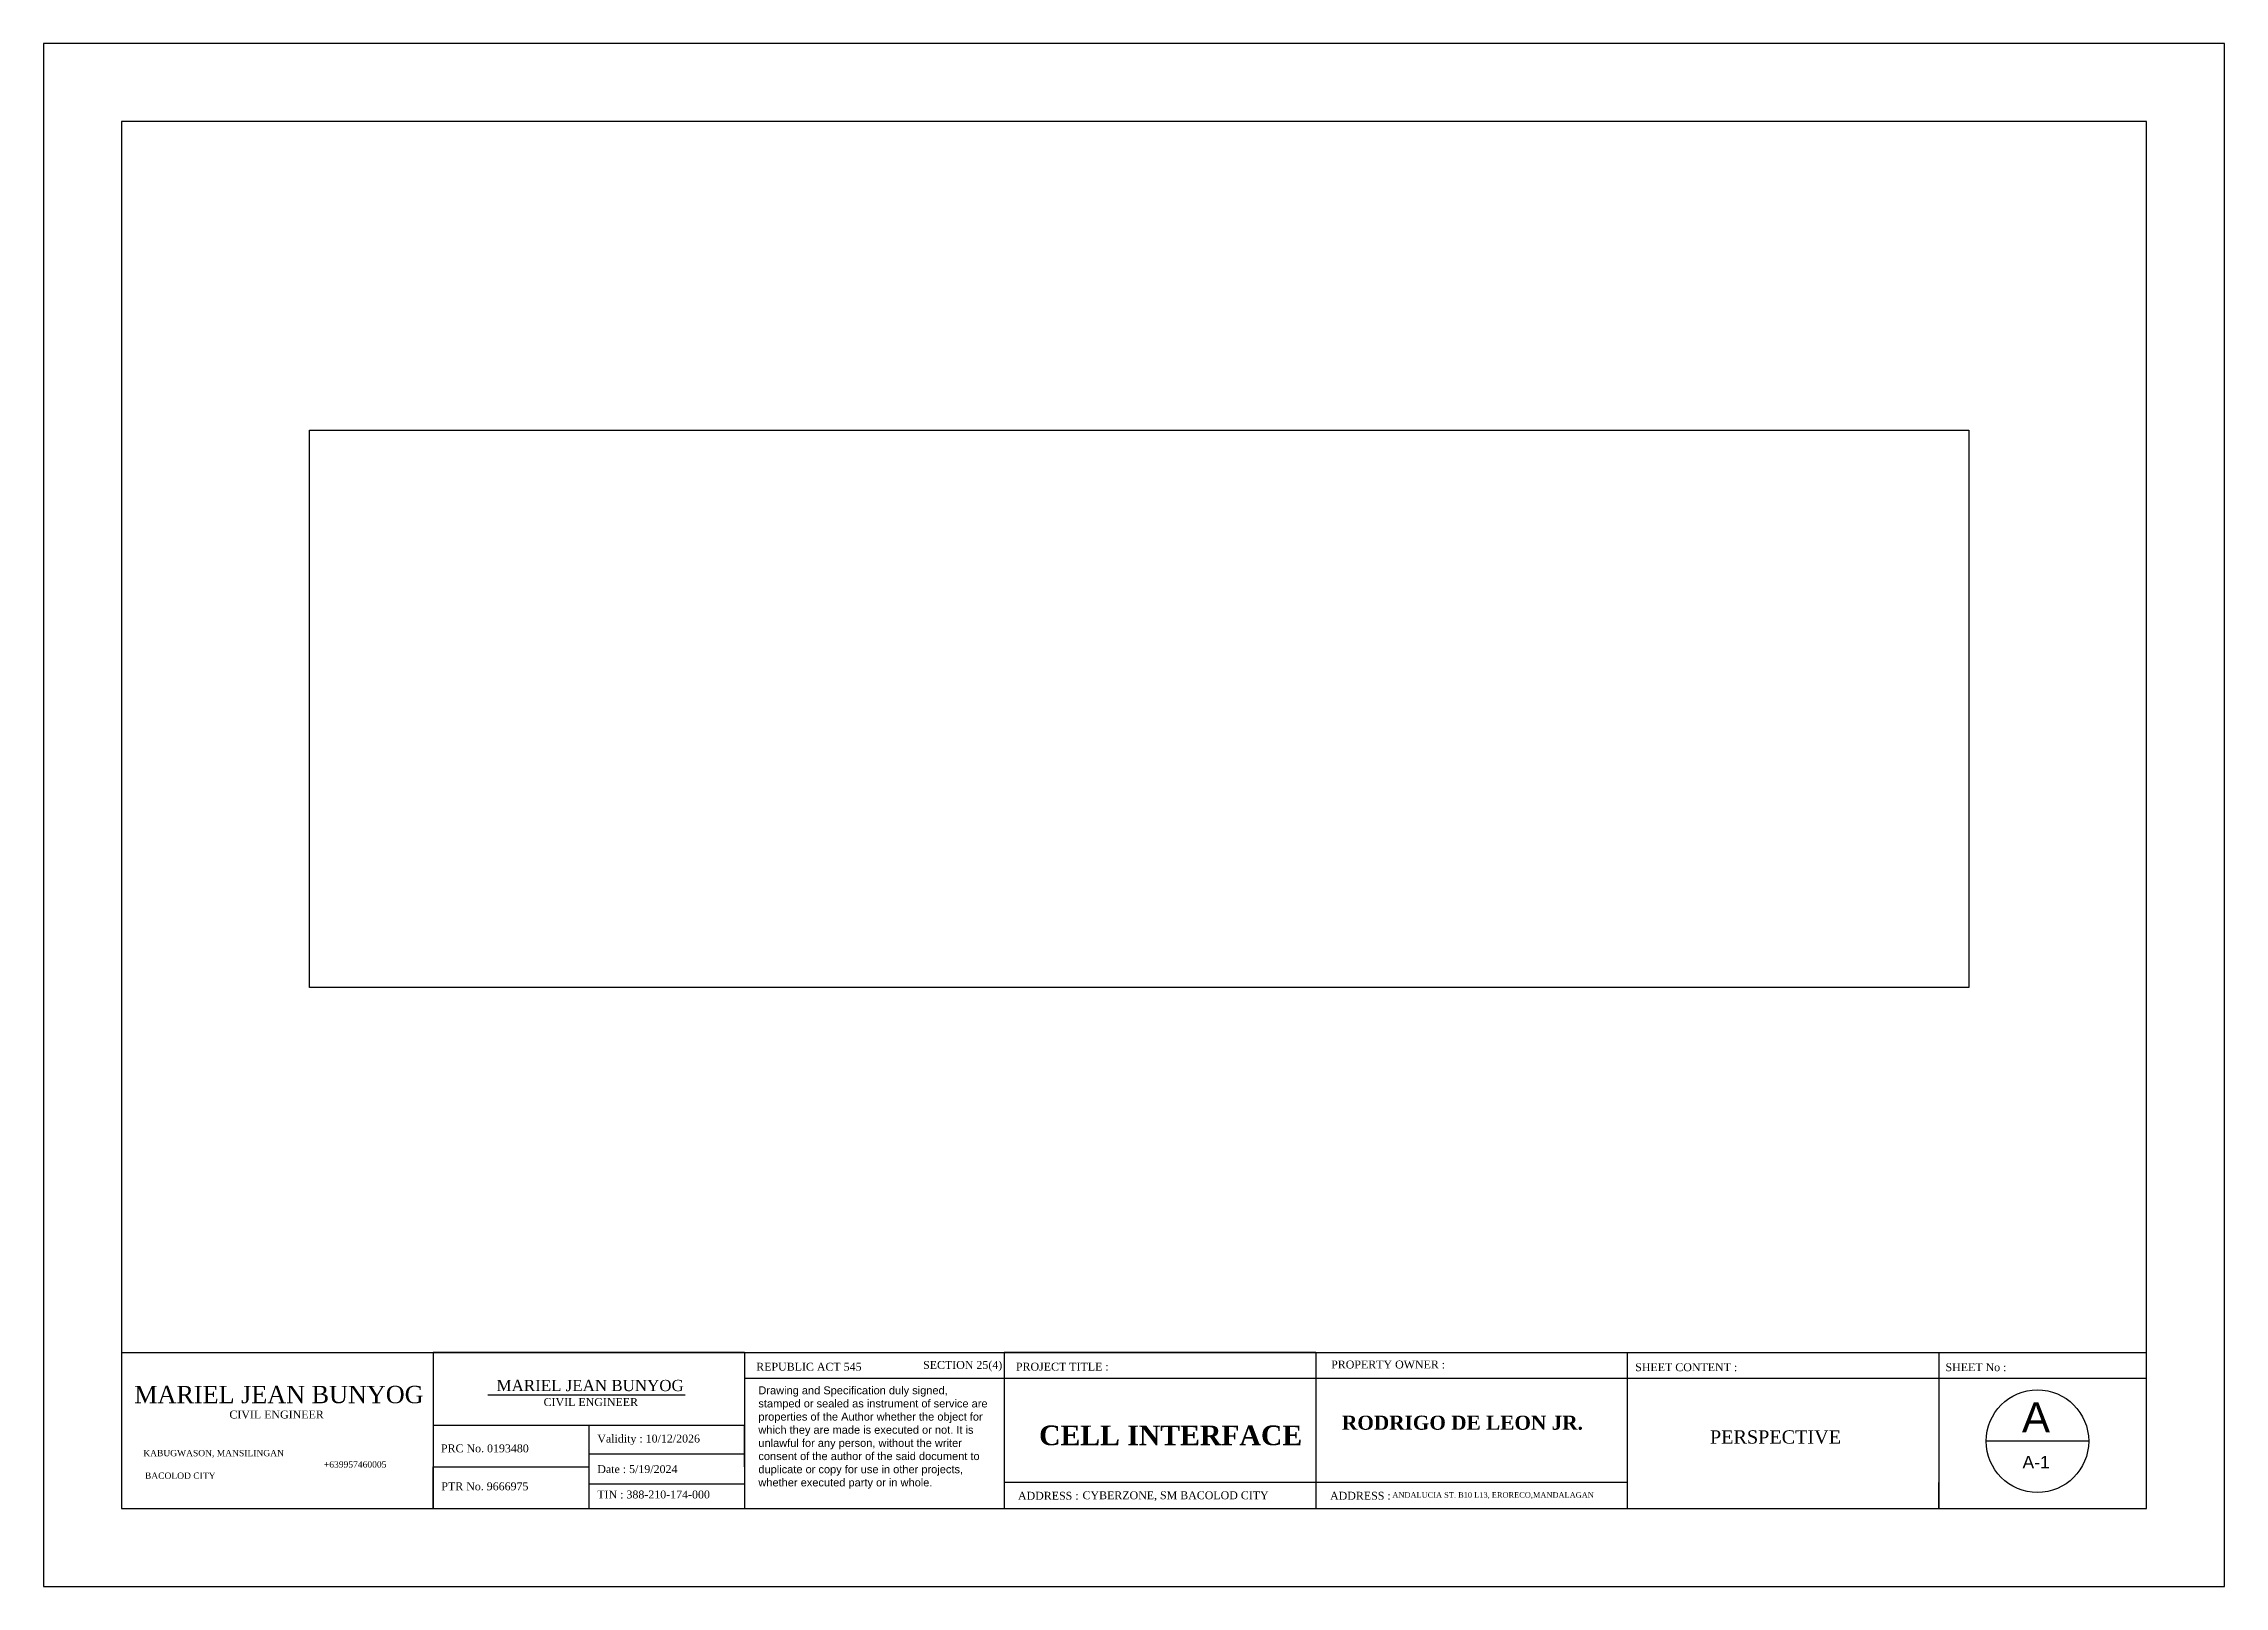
# Paper-space layout 'Layout3' of a CAD drawing. Header units: inches, sheet in millimetres. Extents: x 0 to 297, y 0 to 210.
import ezdxf

# ---------------------------------------------------------------- set-up
doc = ezdxf.new("R2010")
doc.units = ezdxf.units.IN
doc.header["$MEASUREMENT"] = 0
doc.styles.get("Standard").update_dxf_attribs({"font": 'arial.ttf'})
picture_1 = doc.add_image_def('image1.jpg', size_in_pixel=(1492, 501))

psp = doc.layouts.new('Layout3')

# ---------------------------------------------------------------- linework, layer by layer
at = {"ltscale": 0.01}
for p, q in [((296.76, 210.17), (0.21, 210.17)), ((0.21, 210.17), (0.21, 0.46)), ((296.76, 0.46), (296.76, 210.17)), ((10.8, 199.58), (10.8, 11.06)), ((286.17, 199.58), (10.8, 199.58)), ((286.17, 11.06), (286.17, 199.58)), ((10.8, 32.24), (286.17, 32.24)), ((95.53, 32.24), (53.17, 32.24)), ((53.17, 32.24), (53.17, 11.06)), ((95.53, 32.24), (95.53, 11.06)), ((173.2, 32.24), (130.84, 32.24)), ((130.84, 32.24), (130.84, 11.06)), ((173.2, 32.24), (173.2, 11.06)), ((215.57, 32.24), (215.57, 11.06)), ((257.93, 32.24), (257.93, 11.06)), ((286.17, 28.71), (95.53, 28.71)), ((60.62, 26.52), (87.45, 26.52)), ((95.53, 22.35), (53.17, 22.35)), ((74.35, 22.35), (74.35, 11.06)), ((95.53, 16.7), (95.53, 22.35)), ((74.35, 18.49), (95.53, 18.49)), ((278.31, 20.2), (264.37, 20.2)), ((286.17, 11.06), (286.17, 18.12)), ((53.17, 11.06), (53.17, 16.7)), ((53.17, 16.7), (74.35, 16.7)), ((74.35, 14.4), (95.53, 14.4)), ((215.57, 14.59), (130.84, 14.59)), ((257.93, 11.06), (257.93, 14.59)), ((10.8, 11.06), (286.17, 11.06)), ((0.21, 0.46), (296.76, 0.46))]:
    psp.add_line(p, q, dxfattribs=at)
psp.add_circle((271.34, 20.2), 6.97, dxfattribs=at)

# ---------------------------------------------------------------- texts
at = {"ltscale": 0.01, "attachment_point": 1}
for s, width, gutter_width, heights, insert, char_height in [('{\\fTimes New Roman CE|b0|i0|c0|p18;REPUBLIC ACT 545}', 16.8193, 5.37, [3.41], (97.12, 30.86), 1.0733), ('{\\fTimes New Roman CE|b0|i0|c0|p18;SECTION 25(4)}', 16.8193, 5.37, [3.41], (119.81, 31.1), 1.0733), ('{\\fTimes New Roman CE|b0|i0|c0|p18;PROJECT TITLE :}', 16.8193, 5.37, [3.41], (132.43, 30.87), 1.0733), ('{\\fTimes New Roman CE|b0|i0|c0|p18;PROPERTY OWNER :}', 16.8193, 5.37, [3.41], (175.3, 31.16), 1.0733), ('{\\fTimes New Roman CE|b0|i0|c0|p18;SHEET CONTENT :}', 16.8193, 5.37, [3.41], (216.65, 30.79), 1.0733), ('{\\fTimes New Roman CE|b0|i0|c0|p18;SHEET No :}', 16.8193, 5.37, [3.41], (258.84, 30.79), 1.0733), ('{\\fTimes New Roman CE|b0|i0|c0|p18;MARIEL JEAN BUNYOG}', 46.827, 11.78, [0], (12.54, 27.72), 2.356), ('{\\fTimes New Roman CE|b0|i0|c0|p18;MARIEL JEAN BUNYOG}', 30.2975, 7.62, [0], (61.81, 28.53), 1.5244), ('Drawing and Specification duly signed, stamped or sealed as instrument of service are properties of the Author whether the object for which they are made is executed or not. It is unlawful for any person, without the writer consent of the author of the said document to duplicate or copy for use in other projects, whether executed party or in whole.', 31.657, 5.37, [15.44], (97.41, 27.65), 1.07334), ('{\\fTimes New Roman CE|b0|i0|c0|p18;CIVIL ENGINEER}', 16.8193, 5.37, [3.41], (25.48, 24.36), 1.0733), ('{\\fTimes New Roman CE|b0|i0|c0|p18;CIVIL ENGINEER}', 16.8193, 5.37, [3.41], (68.21, 26.06), 1.0733), ('{\\fTimes New Roman CE|b0|i0|c0|p18;Validity : 10/12/2026}', 16.8193, 5.37, [3.41], (75.51, 21.09), 1.0733), ('{\\fTimes New Roman CE|b1|i0|c0|p18;CELL INTERFACE}', 41.8805, 13.36, [8.48], (135.58, 22.33), 2.6727), ('{\\fTimes New Roman CE|b1|i0|c0|p18;RODRIGO DE LEON JR.}', 33.3877, 9.57, [6.07], (176.77, 23.67), 1.9137), ('{\\fTimes New Roman CE|b0|i0|c0|p18;PERSPECTIVE}', 50.4318, 9.08, [4.26], (226.81, 21.68), 1.815), ('{\\fTimes New Roman CE|b0|i0|c0|p18;KABUGWASON, MANSILINGAN}', 21.7752, 4.29, [2.76], (13.76, 19.01), 0.8573), ('{\\fTimes New Roman CE|b0|i0|c0|p18;PRC No. 0193480}', 16.8193, 5.37, [3.41], (54.25, 19.76), 1.0733), ('{\\fTimes New Roman CE|b0|i0|c0|p18;BACOLOD CITY}', 21.7752, 4.29, [2.76], (13.99, 15.94), 0.8573), ('{\\fTimes New Roman CE|b0|i0|c0|p18;+639957460005}', 21.7752, 4.29, [2.76], (38.33, 17.47), 0.8573), ('{\\fTimes New Roman CE|b0|i0|c0|p18;Date : 5/19/2024}', 16.8193, 5.37, [3.41], (75.51, 16.94), 1.0733), ('^IMARIEL JEAN BUNYOG', 0.1082, 0.0232, [0.0224], (15.99, 14.43), 0.00464), ('^IKABUGWASON, MANSILINGAN', 0.0367, 0.00596, [0.00523], (16.01, 14.41), 0.00119), ('BACOLOD CITY', 0.0367, 0.00596, [0.00523], (16.02, 14.41), 0.00119), ('^ICIVIL ENGINEER', 0.048, 0.0103, [0.00992], (16.03, 14.42), 0.00206), ('^I+639957460005', 0.0367, 0.00596, [0.00523], (16.05, 14.41), 0.00119), ('{\\fTimes New Roman CE|b0|i0|c0|p18;PTR No. 9666975}', 16.8193, 5.37, [3.41], (54.3, 14.6), 1.0733), ('{\\fTimes New Roman CE|b0|i0|c0|p18;TIN : 388-210-174-000}', 16.8193, 5.37, [3.41], (75.51, 13.49), 1.0733), ('{\\fTimes New Roman CE|b0|i0|c0|p18;ADDRESS :}', 16.8193, 5.37, [3.41], (132.71, 13.32), 1.0733), ('{\\fTimes New Roman CE|b0|i0|c0|p18;CYBERZONE, SM BACOLOD CITY}', 29.8237, 5.37, [2.52], (141.49, 13.38), 1.0733), ('{\\fTimes New Roman CE|b0|i0|c0|p18;ADDRESS :}', 16.8193, 5.37, [3.41], (175.15, 13.32), 1.0733), ('{\\fTimes New Roman CE|b0|i0|c0|p18;ANDALUCIA ST. B10 L13, ERORECO,MANDALAGAN}', 32.9538, 3.77, [2.12], (183.62, 13.27), 0.7532)]:
    psp.add_mtext_dynamic_manual_height_columns(s, width=width, gutter_width=gutter_width, heights=heights, dxfattribs=dict(at, insert=insert, char_height=char_height))
at = {"linetype": 'Continuous', "ltscale": 10, "attachment_point": 1}
for s, width, gutter_width, heights, insert, char_height in [('A', 27.7389, 20.54, [6.97], (269.23, 25.5), 4.11), ('A-1', 11.526, 8.53, [2.9], (269.31, 18.2), 1.707)]:
    psp.add_mtext_dynamic_manual_height_columns(s, width=width, gutter_width=gutter_width, heights=heights, dxfattribs=dict(at, insert=insert, char_height=char_height))

# ---------------------------------------------------------------- pictures from other files: only their frames are drawn
image = psp.add_image(picture_1, insert=(36.39, 81.86), size_in_units=(225.61, 75.76))
image.dxf.flags = 7

doc.saveas('drawing.dxf')
